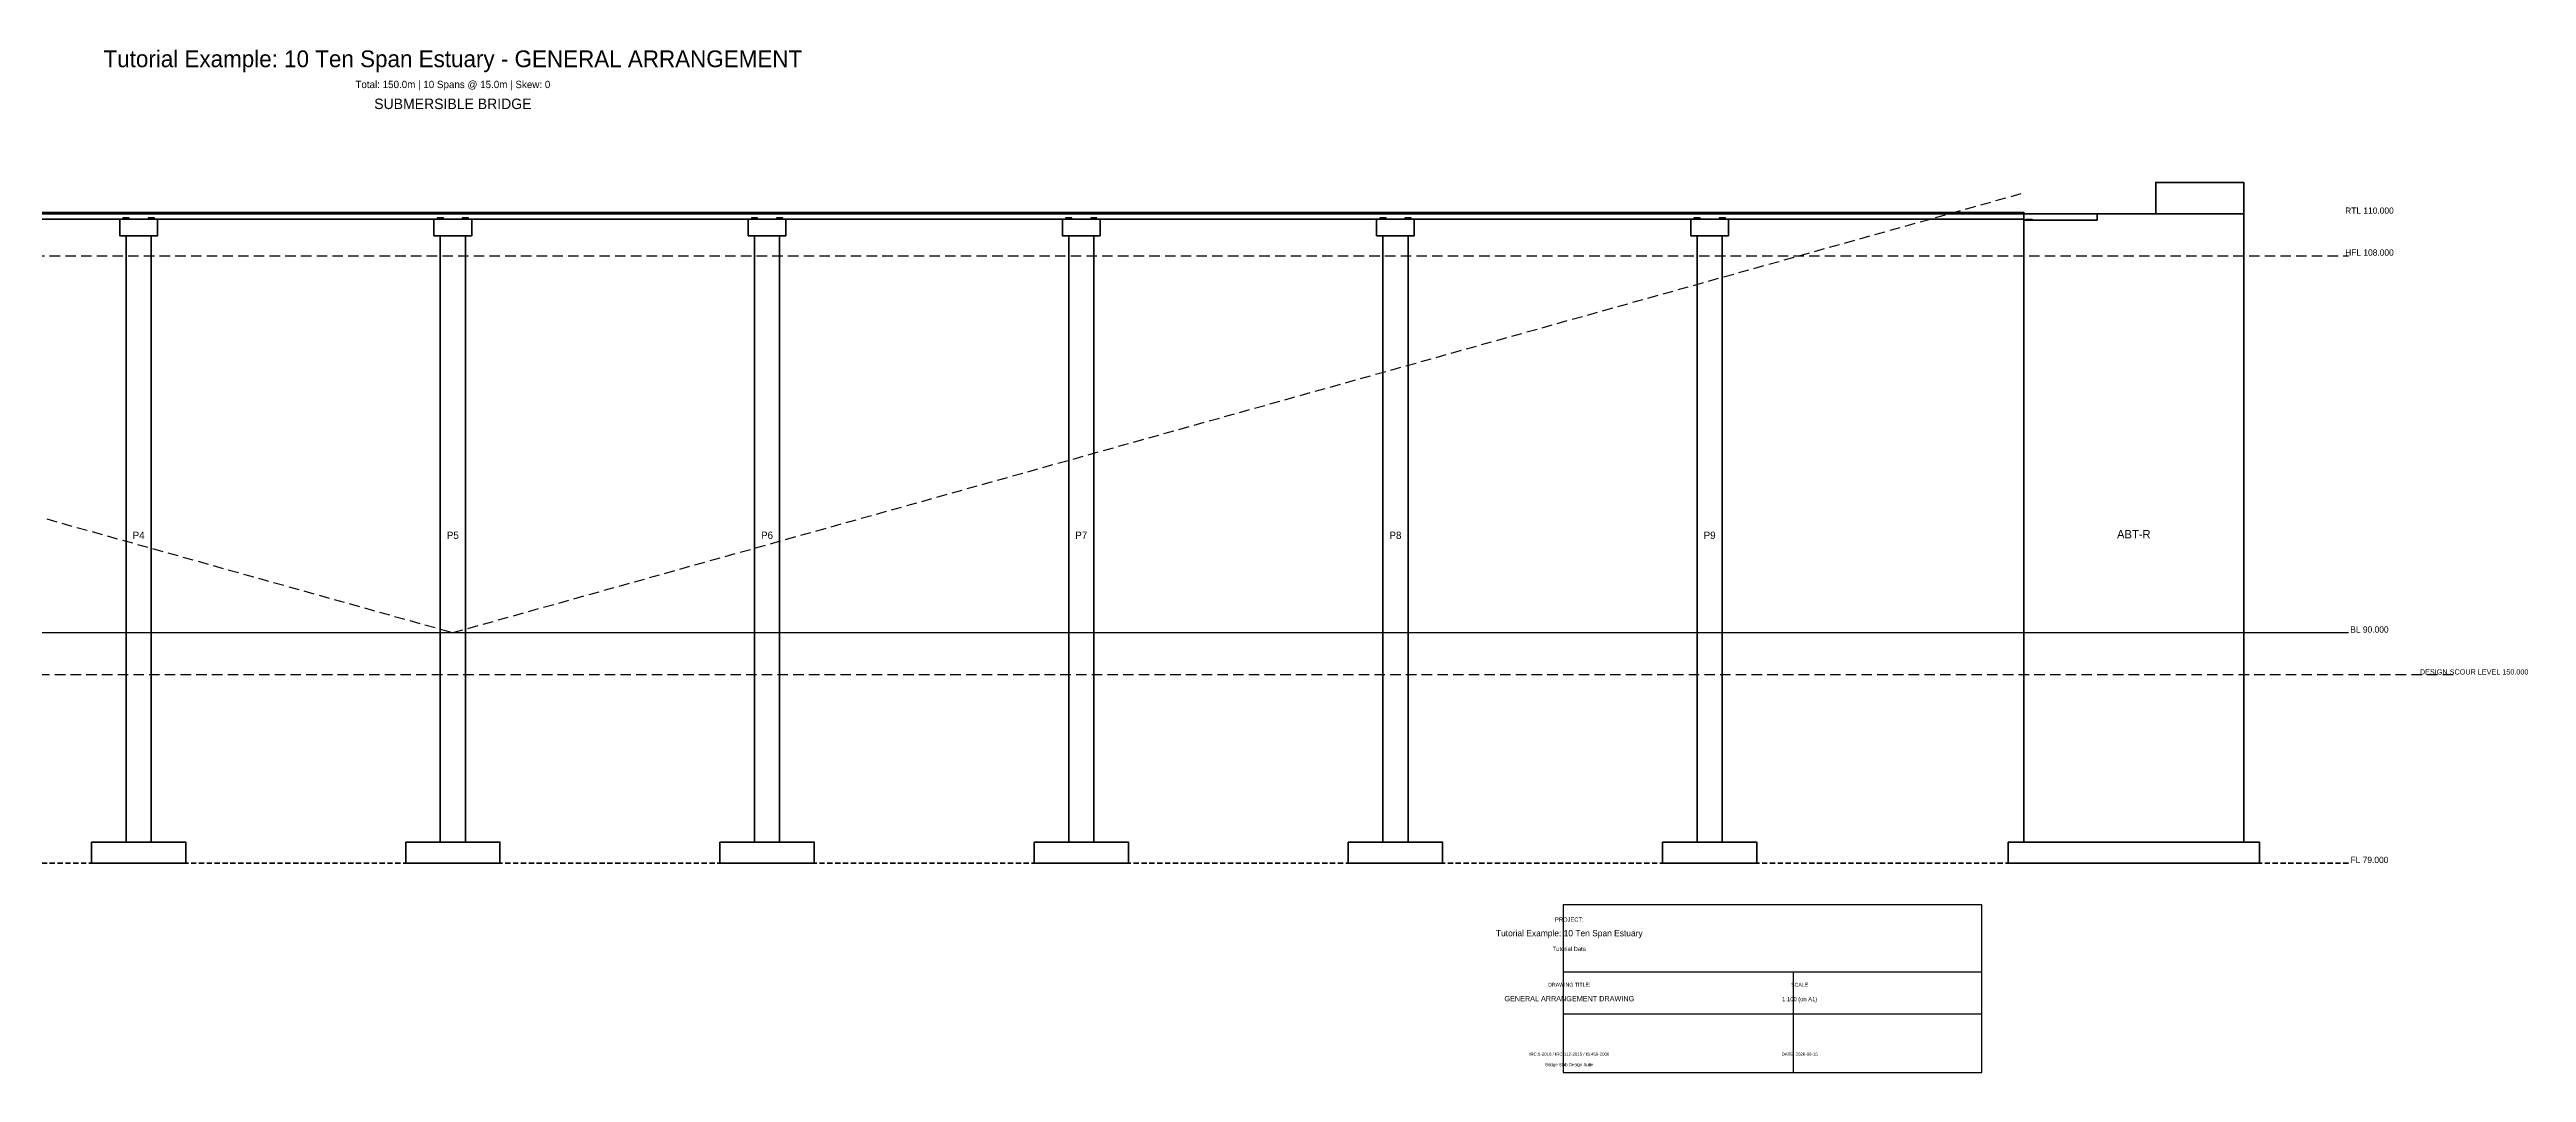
# Model space of a CAD drawing. Header units: metres. Extents: x -26 to 174, y -14 to 138.
# Drawn here: x 55.7 to 174, y 89 to 137.8 of the extents above; entities that cross this region are included whole.
import ezdxf
from ezdxf.enums import TextEntityAlignment as Align

# ---------------------------------------------------------------- set-up
doc = ezdxf.new("R2010")
doc.units = ezdxf.units.M
doc.linetypes.add('DASHED', pattern=[0.75, 0.5, -0.25])
doc.linetypes.add('HIDDEN', pattern=[0.375, 0.25, -0.125])
for name, color, linetype, lineweight in [('A-TEXT', 7, 'CONTINUOUS', 18), ('A-TITLE', 7, 'CONTINUOUS', 25), ('G-BED', 32, 'CONTINUOUS', 25), ('G-HFL', 150, 'DASHED', 25), ('G-NGL', 30, 'DASHED', 25), ('H-CONC', 253, 'CONTINUOUS', 15), ('S-ABUT', 5, 'CONTINUOUS', 50), ('S-BEARING', 6, 'CONTINUOUS', 30), ('S-DECK', 4, 'CONTINUOUS', 50), ('S-FNDTN', 2, 'HIDDEN', 35), ('S-KERB', 8, 'CONTINUOUS', 25), ('S-PIER', 3, 'CONTINUOUS', 50), ('S-PIERCAP', 3, 'CONTINUOUS', 40)]:
    doc.layers.add(name, color=color, linetype=linetype, lineweight=lineweight)

msp = doc.modelspace()

# ---------------------------------------------------------------- hatches: boundary and pattern name
at = {"layer": 'H-CONC'}
h = msp.add_hatch(dxfattribs=at)
h.set_pattern_fill('ANSI31', color=256, scale=0.05, style=0)
h.set_pattern_definition([])
h.paths.add_polyline_path([(0, 130), (150, 130), (150, 129.75), (0, 129.75)])
h = msp.add_hatch(dxfattribs=at)
h.set_pattern_fill('ANSI31', color=256, scale=0.04, style=0)
h.set_pattern_definition([])
h.paths.add_polyline_path([(59.4, 128.95), (60.6, 128.95), (60.6, 100), (59.4, 100)])
h = msp.add_hatch(dxfattribs=at)
h.set_pattern_fill('ANSI31', color=256, scale=0.04, style=0)
h.set_pattern_definition([])
h.paths.add_polyline_path([(74.4, 128.95), (75.6, 128.95), (75.6, 100), (74.4, 100)])
h = msp.add_hatch(dxfattribs=at)
h.set_pattern_fill('ANSI31', color=256, scale=0.04, style=0)
h.set_pattern_definition([])
h.paths.add_polyline_path([(89.4, 128.95), (90.6, 128.95), (90.6, 100), (89.4, 100)])
h = msp.add_hatch(dxfattribs=at)
h.set_pattern_fill('ANSI31', color=256, scale=0.04, style=0)
h.set_pattern_definition([])
h.paths.add_polyline_path([(104.4, 128.95), (105.6, 128.95), (105.6, 100), (104.4, 100)])
h = msp.add_hatch(dxfattribs=at)
h.set_pattern_fill('ANSI31', color=256, scale=0.04, style=0)
h.set_pattern_definition([])
h.paths.add_polyline_path([(119.4, 128.95), (120.6, 128.95), (120.6, 100), (119.4, 100)])
h = msp.add_hatch(dxfattribs=at)
h.set_pattern_fill('ANSI31', color=256, scale=0.04, style=0)
h.set_pattern_definition([])
h.paths.add_polyline_path([(134.4, 128.95), (135.6, 128.95), (135.6, 100), (134.4, 100)])
h = msp.add_hatch(dxfattribs=at)
h.set_pattern_fill('ANSI32', color=256, scale=0.08, style=0)
h.set_pattern_definition([])
h.paths.add_polyline_path([(149.25, 100), (161.25, 100), (161.25, 99), (149.25, 99)])

# ---------------------------------------------------------------- linework, layer by layer
at = {"layer": 'A-TITLE', "linetype": 'CONTINUOUS'}
for p, q in [((128, 93.8), (148, 93.8)), ((139, 89), (139, 93.8)), ((128, 91.8), (148, 91.8))]:
    msp.add_line(p, q, dxfattribs=at)
msp.add_lwpolyline([(128, 89), (148, 89), (148, 97), (128, 97)], close=True, dxfattribs=at)
at = {"layer": 'G-BED', "linetype": 'CONTINUOUS'}
msp.add_line((-15.5, 110), (165.5, 110), dxfattribs=at)
at = {"layer": 'G-BED', "linetype": 'DASHED'}
msp.add_line((-20.5, 108), (170.5, 108), dxfattribs=at)
at = {"layer": 'G-HFL', "linetype": 'DASHED'}
msp.add_line((-15.5, 128), (165.5, 128), dxfattribs=at)
at = {"layer": 'G-NGL', "linetype": 'DASHED'}
msp.add_lwpolyline([(0, 131), (75, 110), (150, 131)], dxfattribs=at)
at = {"layer": 'S-ABUT', "linetype": 'CONTINUOUS'}
for points in [[(156.3, 130), (160.5, 130), (160.5, 131.5), (156.3, 131.5)], [(150, 130), (160.5, 130), (160.5, 100), (150, 100)]]:
    msp.add_lwpolyline(points, close=True, dxfattribs=at)
at = {"layer": 'S-BEARING', "linetype": 'CONTINUOUS'}
for points in [[(59.25, 129.75), (59.55, 129.75), (59.55, 129.8), (59.25, 129.8)], [(60.45, 129.75), (60.75, 129.75), (60.75, 129.8), (60.45, 129.8)], [(74.25, 129.75), (74.55, 129.75), (74.55, 129.8), (74.25, 129.8)], [(75.45, 129.75), (75.75, 129.75), (75.75, 129.8), (75.45, 129.8)], [(89.25, 129.75), (89.55, 129.75), (89.55, 129.8), (89.25, 129.8)], [(90.45, 129.75), (90.75, 129.75), (90.75, 129.8), (90.45, 129.8)], [(104.25, 129.75), (104.55, 129.75), (104.55, 129.8), (104.25, 129.8)], [(105.45, 129.75), (105.75, 129.75), (105.75, 129.8), (105.45, 129.8)], [(119.25, 129.75), (119.55, 129.75), (119.55, 129.8), (119.25, 129.8)], [(120.45, 129.75), (120.75, 129.75), (120.75, 129.8), (120.45, 129.8)], [(134.25, 129.75), (134.55, 129.75), (134.55, 129.8), (134.25, 129.8)], [(135.45, 129.75), (135.75, 129.75), (135.75, 129.8), (135.45, 129.8)], [(150.1, 129.75), (150.4, 129.75), (150.4, 129.7), (150.1, 129.7)]]:
    msp.add_lwpolyline(points, close=True, dxfattribs=at)
at = {"layer": 'S-DECK', "linetype": 'CONTINUOUS'}
msp.add_line((0, 130), (150, 130), dxfattribs=at)
for points in [[(0, 130), (150, 130), (150, 129.75), (0, 129.75)], [(150, 130), (153.5, 130), (153.5, 129.7), (150, 129.7)]]:
    msp.add_lwpolyline(points, close=True, dxfattribs=at)
at = {"layer": 'S-FNDTN', "linetype": 'HIDDEN'}
msp.add_line((-15.5, 99), (165.5, 99), dxfattribs=at)
at = {"layer": 'S-FNDTN', "linetype": 'CONTINUOUS'}
for points in [[(57.75, 100), (62.25, 100), (62.25, 99), (57.75, 99)], [(72.75, 100), (77.25, 100), (77.25, 99), (72.75, 99)], [(87.75, 100), (92.25, 100), (92.25, 99), (87.75, 99)], [(102.75, 100), (107.25, 100), (107.25, 99), (102.75, 99)], [(117.75, 100), (122.25, 100), (122.25, 99), (117.75, 99)], [(132.75, 100), (137.25, 100), (137.25, 99), (132.75, 99)], [(149.25, 100), (161.25, 100), (161.25, 99), (149.25, 99)]]:
    msp.add_lwpolyline(points, close=True, dxfattribs=at)
at = {"layer": 'S-KERB', "linetype": 'CONTINUOUS'}
msp.add_lwpolyline([(0, 130.075), (150, 130.075), (150, 130), (0, 130)], close=True, dxfattribs=at)
at = {"layer": 'S-PIER', "linetype": 'CONTINUOUS'}
for points in [[(59.4, 128.95), (60.6, 128.95), (60.6, 100), (59.4, 100)], [(74.4, 128.95), (75.6, 128.95), (75.6, 100), (74.4, 100)], [(89.4, 128.95), (90.6, 128.95), (90.6, 100), (89.4, 100)], [(104.4, 128.95), (105.6, 128.95), (105.6, 100), (104.4, 100)], [(119.4, 128.95), (120.6, 128.95), (120.6, 100), (119.4, 100)], [(134.4, 128.95), (135.6, 128.95), (135.6, 100), (134.4, 100)]]:
    msp.add_lwpolyline(points, close=True, dxfattribs=at)
at = {"layer": 'S-PIERCAP', "linetype": 'CONTINUOUS'}
for points in [[(59.1, 129.75), (60.9, 129.75), (60.9, 128.95), (59.1, 128.95)], [(74.1, 129.75), (75.9, 129.75), (75.9, 128.95), (74.1, 128.95)], [(89.1, 129.75), (90.9, 129.75), (90.9, 128.95), (89.1, 128.95)], [(104.1, 129.75), (105.9, 129.75), (105.9, 128.95), (104.1, 128.95)], [(119.1, 129.75), (120.9, 129.75), (120.9, 128.95), (119.1, 128.95)], [(134.1, 129.75), (135.9, 129.75), (135.9, 128.95), (134.1, 128.95)]]:
    msp.add_lwpolyline(points, close=True, dxfattribs=at)

# ---------------------------------------------------------------- texts
at = {"layer": 'A-TEXT'}
for s, height, p in [('Tutorial Example: 10 Ten Span Estuary - GENERAL ARRANGEMENT', 0.8, (75, 137)), ('Total: 150.0m | 10 Spans @ 15.0m | Skew: 0', 0.35, (75, 136)), ('SUBMERSIBLE BRIDGE', 0.5, (75, 135)), ('RTL 110.000', 0.3, (166.5, 130)), ('P4', 0.35, (60, 114.475)), ('P5', 0.35, (75, 114.475)), ('P6', 0.35, (90, 114.475)), ('P7', 0.35, (105, 114.475)), ('P8', 0.35, (120, 114.475)), ('P9', 0.35, (135, 114.475)), ('ABT-R', 0.4, (155.25, 114.5)), ('FL 79.000', 0.3, (166.5, 99))]:
    msp.add_text(s, height=height, dxfattribs=at).set_placement(p, align=Align.CENTER)
at = {"layer": 'A-TITLE'}
for s, height, p in [('Tutorial Example: 10 Ten Span Estuary', 0.3, (128.3, 95.5)), ('PROJECT:', 0.2, (128.3, 96.2)), ('Tutorial Data', 0.2, (128.3, 94.8)), ('GENERAL ARRANGEMENT DRAWING', 0.25, (128.3, 92.4)), ('DRAWING TITLE:', 0.18, (128.3, 93.1)), ('1:100 (on A1)', 0.2, (139.3, 92.4)), ('SCALE', 0.18, (139.3, 93.1)), ('IRC:6-2016 / IRC:112-2015 / IS:456-2000', 0.15, (128.3, 89.8)), ('DATE: 2026-08-15', 0.15, (139.3, 89.8)), ('Bridge Slab Design Suite', 0.15, (128.3, 89.3))]:
    msp.add_text(s, height=height, dxfattribs=at).set_placement(p, align=Align.CENTER)
at = {"layer": 'G-BED'}
for s, height, p in [('BL 90.000', 0.3, (166.5, 110)), ('DESIGN SCOUR LEVEL 150.000', 0.25, (171.5, 108))]:
    msp.add_text(s, height=height, dxfattribs=at).set_placement(p, align=Align.CENTER)
at = {"layer": 'G-HFL'}
msp.add_text('HFL 108.000', height=0.3, dxfattribs=at).set_placement((166.5, 128), align=Align.CENTER)

doc.saveas('drawing.dxf')
